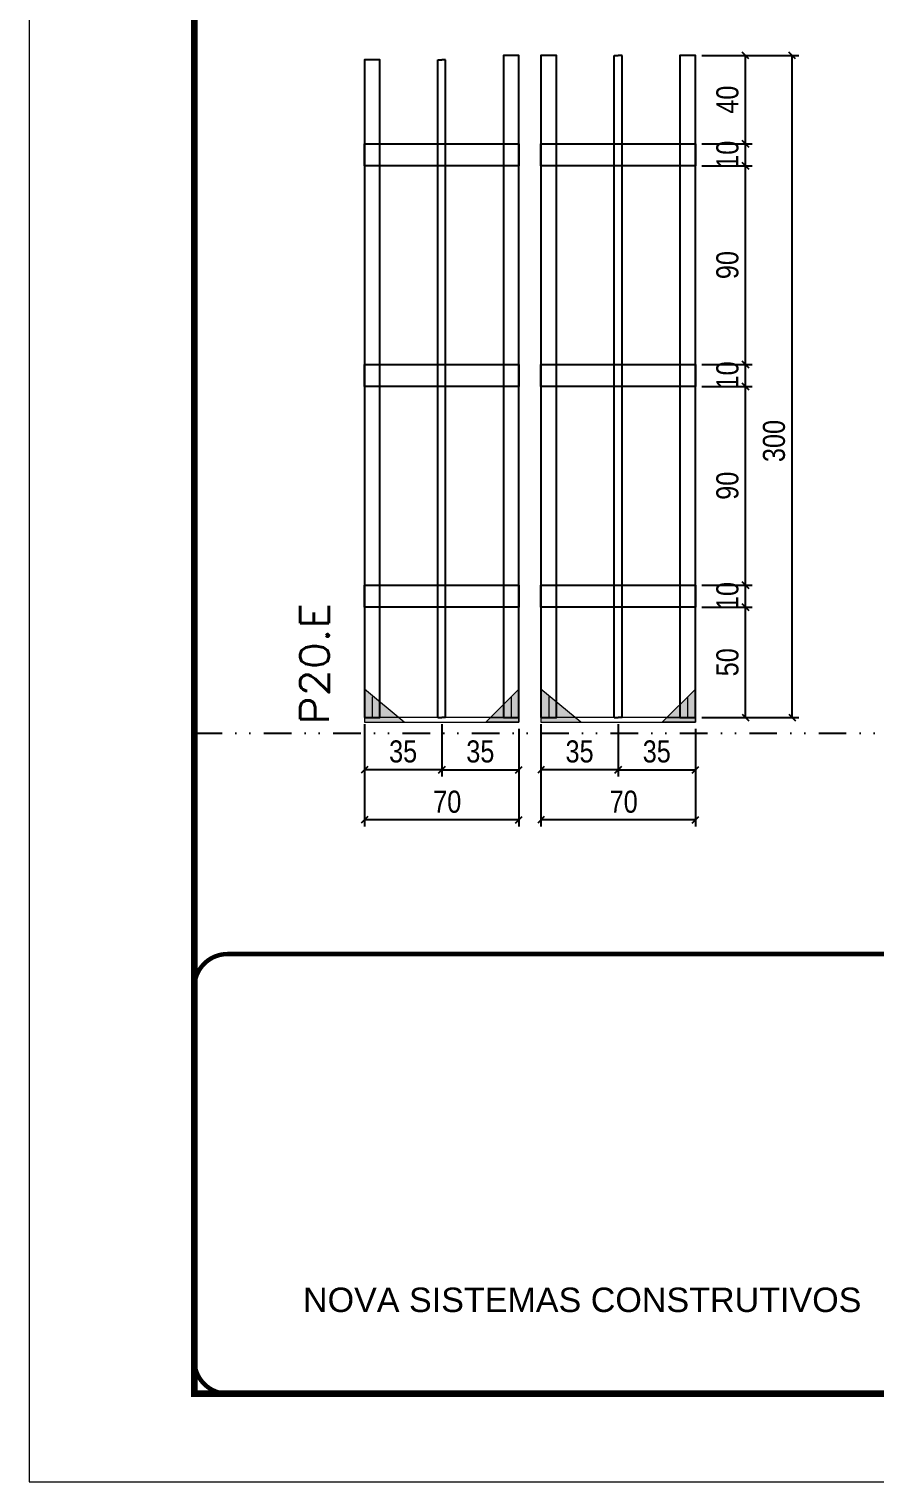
# Model space of a CAD drawing. Extents: x 14400 to 27878, y -21631 to 6985.
# Drawn here: x 14413 to 14797, y -8997 to -8338 of the extents above; entities that cross this region are included whole.
import ezdxf

# ---------------------------------------------------------------- set-up
doc = ezdxf.new("R2010")
doc.units = 0
for name, pattern in [('CONTINUO', [0]), ('DASHED', [0.75, 0.5, -0.25]), ('DIVIDE2', [0.625, 0.25, -0.125, 0, -0.125, 0, -0.125]), ('HIDDEN', [0.375, 0.25, -0.125])]:
    doc.linetypes.add(name, pattern=pattern)
for name, color, linetype in [('COTA', 241, 'Continuous'), ('Nível', 160, 'Continuous'), ('SARR_2.2x10', 60, 'Continuous'), ('SARR_3.5x7', 81, 'Continuous'), ('SARR_7x7', 40, 'Continuous')]:
    doc.layers.add(name, color=color, linetype=linetype)
for name, color, linetype, lineweight in [('Folhas', 255, 'Continuous', 9), ('Madeira', 126, 'Continuous', 18), ('Sarr 2.2x7', 40, 'Continuous', 9), ('SARRAFO DE PRESSAO', 251, 'DASHED', 9), ('Texto Seção', 7, 'Continuous', 15)]:
    doc.layers.add(name, color=color, linetype=linetype, lineweight=lineweight)
doc.styles.add('ARIAL', font='arial.ttf')
doc.styles.add('COTA TECNICA', font='techl___.ttf', dxfattribs={"height": 10})
doc.styles.add('REGUA-120', font='ROMANS.shx', dxfattribs={"height": 15})
doc.dimstyles.new('PAINEL', dxfattribs={"dimtxt": 10, "dimasz": 3, "dimexe": 3, "dimexo": 3, "dimgap": 3, "dimtad": 1, "dimdec": 1, "dimzin": 12, "dimdsep": 46, "dimtxsty": 'COTA TECNICA', "dimblk1": 'OBLIQUE', "dimblk2": 'OBLIQUE', "dimsah": 1, "dimcen": 0.9, "dimclrd": 4, "dimclre": 4, "dimclrt": 240, "dimadec": 1, "dimazin": 3, "dimtfac": 1, "dimtdec": 1, "dimtmove": 0, "dimatfit": 3, "dimfxl": 1, "dimtolj": 1, "dimtzin": 12, "dimarcsym": 0})

# ---------------------------------------------------------------- blocks, each defined once
blk = doc.blocks.new('9999999999')
at = {"color": 30, "linetype": 'CONTINUO', "const_width": 2}
blk.add_lwpolyline([(99583.98, 34230.21), (99583.98, 34414.45, 0.414214), (99568.98, 34429.45), (98228.98, 34429.45, 0.414214), (98213.98, 34414.45), (98213.98, 34245.21, 0.414214), (98228.98, 34230.21), (99583.98, 34230.21)], format="xyb", dxfattribs=at)
at = {"layer": 'Folhas'}
blk.add_lwpolyline([(98138.98, 34190.21), (99623.98, 34190.21), (99623.98, 35240.21), (98138.98, 35240.21)], close=True, dxfattribs=at)
at = {"layer": 'Folhas', "color": 30, "const_width": 3}
blk.add_lwpolyline([(98213.98, 34230.21), (99583.98, 34230.21), (99583.98, 35200.21), (98213.98, 35200.21)], close=True, dxfattribs=at)
at = {"color": 7, "linetype": 'Continuous', "ltscale": 5, "style": 'ARIAL'}
blk.add_text('NOVA SISTEMAS CONSTRUTIVOS', height=11.0592, dxfattribs=at).set_placement((98263.19, 34267.21))
blk = doc.blocks.new('_Oblique')
at = {"color": 0, "linetype": 'ByBlock', "lineweight": -2}
blk.add_line((-0.5, -0.5), (0.5, 0.5), dxfattribs=at)
blk = doc.blocks.new('*D4084')
at = {"layer": 'COTA', "color": 4, "lineweight": -2, "transparency": 16777216}
for p, q in [((14715.59, -8655.47), (14715.59, -8699.64)), ((14645.59, -8668.47), (14645.59, -8699.64)), ((14715.59, -8696.64), (14645.59, -8696.64))]:
    blk.add_line(p, q, dxfattribs=at)
at = {"layer": 'Defpoints', "color": 0, "transparency": 16777216}
for p in [(14715.59, -8652.47), (14645.59, -8665.47), (14645.59, -8696.64)]:
    blk.add_point(p, dxfattribs=at)
at = {"layer": 'COTA', "color": 4, "lineweight": -2, "transparency": 16777216, "xscale": 3, "yscale": 3, "zscale": 3, "rotation": 180}
blk.add_blockref('_Oblique', (14645.59, -8696.64), dxfattribs=at)
at = {"layer": 'COTA', "color": 4, "lineweight": -2, "transparency": 16777216, "xscale": 3, "yscale": 3, "zscale": 3}
blk.add_blockref('_Oblique', (14715.59, -8696.64), dxfattribs=at)
at = {"layer": 'COTA', "color": 240, "transparency": 16777216, "insert": (14683.09, -8688.54), "char_height": 10, "attachment_point": 5, "style": 'COTA TECNICA'}
blk.add_mtext('\\A1;70', dxfattribs=at)
blk = doc.blocks.new('*D4085')
at = {"layer": 'COTA', "color": 4, "lineweight": -2, "transparency": 16777216}
for p, q in [((14718.59, -8600.27), (14741.29, -8600.27)), ((14738.29, -8650.27), (14738.29, -8600.27)), ((14718.59, -8650.27), (14741.29, -8650.27))]:
    blk.add_line(p, q, dxfattribs=at)
at = {"layer": 'Defpoints', "color": 0, "transparency": 16777216}
for p in [(14715.59, -8600.27), (14738.29, -8600.27), (14715.59, -8650.27)]:
    blk.add_point(p, dxfattribs=at)
at = {"layer": 'COTA', "color": 4, "lineweight": -2, "transparency": 16777216, "xscale": 3, "yscale": 3, "zscale": 3}
for p, rotation in [((14738.29, -8600.27), 90), ((14738.29, -8650.27), 270)]:
    blk.add_blockref('_Oblique', p, dxfattribs=dict(at, rotation=rotation))
at = {"layer": 'COTA', "color": 240, "transparency": 16777216, "insert": (14730.18, -8625.27), "char_height": 10, "attachment_point": 5, "rotation": 90, "style": 'COTA TECNICA'}
blk.add_mtext('\\A1;50', dxfattribs=at)
blk = doc.blocks.new('*D4086')
at = {"layer": 'COTA', "color": 4, "lineweight": -2, "transparency": 16777216}
for p, q in [((14718.59, -8590.27), (14741.29, -8590.27)), ((14738.29, -8600.27), (14738.29, -8590.27)), ((14718.59, -8600.27), (14741.29, -8600.27))]:
    blk.add_line(p, q, dxfattribs=at)
at = {"layer": 'Defpoints', "color": 0, "transparency": 16777216}
for p in [(14715.59, -8590.27), (14738.29, -8590.27), (14715.59, -8600.27)]:
    blk.add_point(p, dxfattribs=at)
at = {"layer": 'COTA', "color": 4, "lineweight": -2, "transparency": 16777216, "xscale": 3, "yscale": 3, "zscale": 3}
for p, rotation in [((14738.29, -8590.27), 90), ((14738.29, -8600.27), 270)]:
    blk.add_blockref('_Oblique', p, dxfattribs=dict(at, rotation=rotation))
at = {"layer": 'COTA', "color": 240, "transparency": 16777216, "insert": (14730.18, -8595.27), "char_height": 10, "attachment_point": 5, "rotation": 90, "style": 'COTA TECNICA'}
blk.add_mtext('\\A1;10', dxfattribs=at)
blk = doc.blocks.new('*D4087')
at = {"layer": 'COTA', "color": 4, "lineweight": -2, "transparency": 16777216}
for p, q in [((14718.59, -8500.27), (14741.29, -8500.27)), ((14738.29, -8590.27), (14738.29, -8500.27)), ((14718.59, -8590.27), (14741.29, -8590.27))]:
    blk.add_line(p, q, dxfattribs=at)
at = {"layer": 'Defpoints', "color": 0, "transparency": 16777216}
for p in [(14715.59, -8500.27), (14738.29, -8500.27), (14715.59, -8590.27)]:
    blk.add_point(p, dxfattribs=at)
at = {"layer": 'COTA', "color": 4, "lineweight": -2, "transparency": 16777216, "xscale": 3, "yscale": 3, "zscale": 3}
for p, rotation in [((14738.29, -8500.27), 90), ((14738.29, -8590.27), 270)]:
    blk.add_blockref('_Oblique', p, dxfattribs=dict(at, rotation=rotation))
at = {"layer": 'COTA', "color": 240, "transparency": 16777216, "insert": (14730.16, -8545.27), "char_height": 10, "attachment_point": 5, "rotation": 90, "style": 'COTA TECNICA'}
blk.add_mtext('\\A1;90', dxfattribs=at)
blk = doc.blocks.new('*D4088')
at = {"layer": 'COTA', "color": 4, "lineweight": -2, "transparency": 16777216}
for p, q in [((14718.59, -8490.27), (14741.29, -8490.27)), ((14738.29, -8500.27), (14738.29, -8490.27)), ((14718.59, -8500.27), (14741.29, -8500.27))]:
    blk.add_line(p, q, dxfattribs=at)
at = {"layer": 'Defpoints', "color": 0, "transparency": 16777216}
for p in [(14715.59, -8490.27), (14738.29, -8490.27), (14715.59, -8500.27)]:
    blk.add_point(p, dxfattribs=at)
at = {"layer": 'COTA', "color": 4, "lineweight": -2, "transparency": 16777216, "xscale": 3, "yscale": 3, "zscale": 3}
for p, rotation in [((14738.29, -8490.27), 90), ((14738.29, -8500.27), 270)]:
    blk.add_blockref('_Oblique', p, dxfattribs=dict(at, rotation=rotation))
at = {"layer": 'COTA', "color": 240, "transparency": 16777216, "insert": (14730.18, -8495.27), "char_height": 10, "attachment_point": 5, "rotation": 90, "style": 'COTA TECNICA'}
blk.add_mtext('\\A1;10', dxfattribs=at)
blk = doc.blocks.new('*D4089')
at = {"layer": 'COTA', "color": 4, "lineweight": -2, "transparency": 16777216}
for p, q in [((14718.59, -8350.3), (14762.5, -8350.3)), ((14759.5, -8650.3), (14759.5, -8350.3)), ((14718.59, -8650.3), (14762.5, -8650.3))]:
    blk.add_line(p, q, dxfattribs=at)
at = {"layer": 'Defpoints', "color": 0, "transparency": 16777216}
for p in [(14715.59, -8350.3), (14759.5, -8350.3), (14715.59, -8650.3)]:
    blk.add_point(p, dxfattribs=at)
at = {"layer": 'COTA', "color": 4, "lineweight": -2, "transparency": 16777216, "xscale": 3, "yscale": 3, "zscale": 3}
for p, rotation in [((14759.5, -8350.3), 90), ((14759.5, -8650.3), 270)]:
    blk.add_blockref('_Oblique', p, dxfattribs=dict(at, rotation=rotation))
at = {"layer": 'COTA', "color": 240, "transparency": 16777216, "insert": (14751.28, -8525), "char_height": 10, "attachment_point": 5, "rotation": 90, "style": 'COTA TECNICA'}
blk.add_mtext('\\A1;300', dxfattribs=at)
blk = doc.blocks.new('*D4076')
at = {"layer": 'COTA', "color": 4, "lineweight": -2, "transparency": 16777216}
for p, q in [((14635.59, -8655.47), (14635.59, -8699.64)), ((14565.59, -8668.47), (14565.59, -8699.64)), ((14635.59, -8696.64), (14565.59, -8696.64))]:
    blk.add_line(p, q, dxfattribs=at)
at = {"layer": 'Defpoints', "color": 0, "transparency": 16777216}
for p in [(14635.59, -8652.47), (14565.59, -8665.47), (14565.59, -8696.64)]:
    blk.add_point(p, dxfattribs=at)
at = {"layer": 'COTA', "color": 4, "lineweight": -2, "transparency": 16777216, "xscale": 3, "yscale": 3, "zscale": 3, "rotation": 180}
blk.add_blockref('_Oblique', (14565.59, -8696.64), dxfattribs=at)
at = {"layer": 'COTA', "color": 4, "lineweight": -2, "transparency": 16777216, "xscale": 3, "yscale": 3, "zscale": 3}
blk.add_blockref('_Oblique', (14635.59, -8696.64), dxfattribs=at)
at = {"layer": 'COTA', "color": 240, "transparency": 16777216, "insert": (14603.09, -8688.54), "char_height": 10, "attachment_point": 5, "style": 'COTA TECNICA'}
blk.add_mtext('\\A1;70', dxfattribs=at)
blk = doc.blocks.new('*D4077')
at = {"layer": 'COTA', "color": 4, "lineweight": -2, "transparency": 16777216}
for p, q in [((14565.59, -8653.27), (14565.59, -8676.97)), ((14600.59, -8653.27), (14600.59, -8676.97)), ((14600.59, -8673.97), (14565.59, -8673.97))]:
    blk.add_line(p, q, dxfattribs=at)
at = {"layer": 'Defpoints', "color": 0, "transparency": 16777216}
for p in [(14565.59, -8650.27), (14600.59, -8650.27), (14565.59, -8673.97)]:
    blk.add_point(p, dxfattribs=at)
at = {"layer": 'COTA', "color": 4, "lineweight": -2, "transparency": 16777216, "xscale": 3, "yscale": 3, "zscale": 3, "rotation": 180}
blk.add_blockref('_Oblique', (14565.59, -8673.97), dxfattribs=at)
at = {"layer": 'COTA', "color": 4, "lineweight": -2, "transparency": 16777216, "xscale": 3, "yscale": 3, "zscale": 3}
blk.add_blockref('_Oblique', (14600.59, -8673.97), dxfattribs=at)
at = {"layer": 'COTA', "color": 240, "transparency": 16777216, "insert": (14583.09, -8665.75), "char_height": 10, "attachment_point": 5, "style": 'COTA TECNICA'}
blk.add_mtext('\\A1;35', dxfattribs=at)
blk = doc.blocks.new('*D4078')
at = {"layer": 'COTA', "color": 4, "lineweight": -2, "transparency": 16777216}
for p, q in [((14718.59, -8400.27), (14741.29, -8400.27)), ((14738.29, -8490.3), (14738.29, -8400.27)), ((14718.59, -8490.3), (14741.29, -8490.3))]:
    blk.add_line(p, q, dxfattribs=at)
at = {"layer": 'Defpoints', "color": 0, "transparency": 16777216}
for p in [(14715.59, -8400.27), (14738.29, -8400.27), (14715.59, -8490.3)]:
    blk.add_point(p, dxfattribs=at)
at = {"layer": 'COTA', "color": 4, "lineweight": -2, "transparency": 16777216, "xscale": 3, "yscale": 3, "zscale": 3}
for p, rotation in [((14738.29, -8400.27), 90), ((14738.29, -8490.3), 270)]:
    blk.add_blockref('_Oblique', p, dxfattribs=dict(at, rotation=rotation))
at = {"layer": 'COTA', "color": 240, "transparency": 16777216, "insert": (14730.16, -8445.28), "char_height": 10, "attachment_point": 5, "rotation": 90, "style": 'COTA TECNICA'}
blk.add_mtext('\\A1;90', dxfattribs=at)
blk = doc.blocks.new('*D4079')
at = {"layer": 'COTA', "color": 4, "lineweight": -2, "transparency": 16777216}
for p, q in [((14718.59, -8390.27), (14741.29, -8390.27)), ((14738.29, -8400.27), (14738.29, -8390.27)), ((14718.59, -8400.27), (14741.29, -8400.27))]:
    blk.add_line(p, q, dxfattribs=at)
at = {"layer": 'Defpoints', "color": 0, "transparency": 16777216}
for p in [(14715.59, -8390.27), (14738.29, -8390.27), (14715.59, -8400.27)]:
    blk.add_point(p, dxfattribs=at)
at = {"layer": 'COTA', "color": 4, "lineweight": -2, "transparency": 16777216, "xscale": 3, "yscale": 3, "zscale": 3}
for p, rotation in [((14738.29, -8390.27), 90), ((14738.29, -8400.27), 270)]:
    blk.add_blockref('_Oblique', p, dxfattribs=dict(at, rotation=rotation))
at = {"layer": 'COTA', "color": 240, "transparency": 16777216, "insert": (14730.18, -8395.27), "char_height": 10, "attachment_point": 5, "rotation": 90, "style": 'COTA TECNICA'}
blk.add_mtext('\\A1;10', dxfattribs=at)
blk = doc.blocks.new('*D4080')
at = {"layer": 'COTA', "color": 4, "lineweight": -2, "transparency": 16777216}
for p, q in [((14718.59, -8350.3), (14741.29, -8350.3)), ((14738.29, -8390.3), (14738.29, -8350.3)), ((14718.59, -8390.3), (14741.29, -8390.3))]:
    blk.add_line(p, q, dxfattribs=at)
at = {"layer": 'Defpoints', "color": 0, "transparency": 16777216}
for p in [(14715.59, -8350.3), (14738.29, -8350.3), (14715.59, -8390.3)]:
    blk.add_point(p, dxfattribs=at)
at = {"layer": 'COTA', "color": 4, "lineweight": -2, "transparency": 16777216, "xscale": 3, "yscale": 3, "zscale": 3}
for p, rotation in [((14738.29, -8350.3), 90), ((14738.29, -8390.3), 270)]:
    blk.add_blockref('_Oblique', p, dxfattribs=dict(at, rotation=rotation))
at = {"layer": 'COTA', "color": 240, "transparency": 16777216, "insert": (14730.18, -8370.3), "char_height": 10, "attachment_point": 5, "rotation": 90, "style": 'COTA TECNICA'}
blk.add_mtext('\\A1;40', dxfattribs=at)
blk = doc.blocks.new('*D4081')
at = {"layer": 'COTA', "color": 4, "lineweight": -2, "transparency": 16777216}
for p, q in [((14645.59, -8653.27), (14645.59, -8676.97)), ((14680.59, -8653.27), (14680.59, -8676.97)), ((14680.59, -8673.97), (14645.59, -8673.97))]:
    blk.add_line(p, q, dxfattribs=at)
at = {"layer": 'Defpoints', "color": 0, "transparency": 16777216}
for p in [(14645.59, -8650.27), (14680.59, -8650.27), (14645.59, -8673.97)]:
    blk.add_point(p, dxfattribs=at)
at = {"layer": 'COTA', "color": 4, "lineweight": -2, "transparency": 16777216, "xscale": 3, "yscale": 3, "zscale": 3, "rotation": 180}
blk.add_blockref('_Oblique', (14645.59, -8673.97), dxfattribs=at)
at = {"layer": 'COTA', "color": 4, "lineweight": -2, "transparency": 16777216, "xscale": 3, "yscale": 3, "zscale": 3}
blk.add_blockref('_Oblique', (14680.59, -8673.97), dxfattribs=at)
at = {"layer": 'COTA', "color": 240, "transparency": 16777216, "insert": (14663.09, -8665.75), "char_height": 10, "attachment_point": 5, "style": 'COTA TECNICA'}
blk.add_mtext('\\A1;35', dxfattribs=at)
blk = doc.blocks.new('*D4082')
at = {"layer": 'COTA', "color": 4, "lineweight": -2, "transparency": 16777216}
for p, q in [((14600.59, -8653.27), (14600.59, -8676.97)), ((14635.59, -8655.47), (14635.59, -8676.97)), ((14600.59, -8673.97), (14635.59, -8673.97))]:
    blk.add_line(p, q, dxfattribs=at)
at = {"layer": 'Defpoints', "color": 0, "transparency": 16777216}
for p in [(14600.59, -8650.27), (14635.59, -8652.47), (14635.59, -8673.97)]:
    blk.add_point(p, dxfattribs=at)
at = {"layer": 'COTA', "color": 4, "lineweight": -2, "transparency": 16777216, "xscale": 3, "yscale": 3, "zscale": 3, "rotation": 180}
blk.add_blockref('_Oblique', (14600.59, -8673.97), dxfattribs=at)
at = {"layer": 'COTA', "color": 4, "lineweight": -2, "transparency": 16777216, "xscale": 3, "yscale": 3, "zscale": 3}
blk.add_blockref('_Oblique', (14635.59, -8673.97), dxfattribs=at)
at = {"layer": 'COTA', "color": 240, "transparency": 16777216, "insert": (14618.09, -8665.75), "char_height": 10, "attachment_point": 5, "style": 'COTA TECNICA'}
blk.add_mtext('\\A1;35', dxfattribs=at)
blk = doc.blocks.new('*D4083')
at = {"layer": 'COTA', "color": 4, "lineweight": -2, "transparency": 16777216}
for p, q in [((14680.59, -8653.27), (14680.59, -8676.97)), ((14715.59, -8655.47), (14715.59, -8676.97)), ((14680.59, -8673.97), (14715.59, -8673.97))]:
    blk.add_line(p, q, dxfattribs=at)
at = {"layer": 'Defpoints', "color": 0, "transparency": 16777216}
for p in [(14680.59, -8650.27), (14715.59, -8652.47), (14715.59, -8673.97)]:
    blk.add_point(p, dxfattribs=at)
at = {"layer": 'COTA', "color": 4, "lineweight": -2, "transparency": 16777216, "xscale": 3, "yscale": 3, "zscale": 3, "rotation": 180}
blk.add_blockref('_Oblique', (14680.59, -8673.97), dxfattribs=at)
at = {"layer": 'COTA', "color": 4, "lineweight": -2, "transparency": 16777216, "xscale": 3, "yscale": 3, "zscale": 3}
blk.add_blockref('_Oblique', (14715.59, -8673.97), dxfattribs=at)
at = {"layer": 'COTA', "color": 240, "transparency": 16777216, "insert": (14698.09, -8665.75), "char_height": 10, "attachment_point": 5, "style": 'COTA TECNICA'}
blk.add_mtext('\\A1;35', dxfattribs=at)

msp = doc.modelspace()

# ---------------------------------------------------------------- hatches: boundary and pattern name
at = {"layer": 'Madeira'}
h = msp.add_hatch(color=252, dxfattribs=at)
h.dxf.hatch_style = 2
h.paths.add_polyline_path([(14565.59, -8637.47), (14565.59, -8652.47), (14583.59, -8652.47)])
h = msp.add_hatch(color=252, dxfattribs=at)
h.dxf.hatch_style = 2
h.paths.add_polyline_path([(14635.59, -8637.47), (14635.59, -8652.47), (14620.59, -8652.47)])
h = msp.add_hatch(color=252, dxfattribs=at)
h.dxf.hatch_style = 2
h.paths.add_polyline_path([(14645.59, -8637.47), (14645.59, -8652.47), (14663.59, -8652.47)])
h = msp.add_hatch(color=252, dxfattribs=at)
h.dxf.hatch_style = 2
h.paths.add_polyline_path([(14715.59, -8637.47), (14715.59, -8652.47), (14700.59, -8652.47)])

# ---------------------------------------------------------------- linework, layer by layer
at = {"layer": 'Madeira', "color": 1, "linetype": 'HIDDEN'}
for p, q in [((14569.09, -8640.97), (14569.09, -8650.27)), ((14569.09, -8640.97), (14569.09, -8650.27)), ((14572.59, -8644.47), (14572.59, -8650.27)), ((14632.09, -8640.97), (14632.09, -8650.27)), ((14632.09, -8640.97), (14632.09, -8650.27)), ((14649.09, -8640.97), (14649.09, -8650.27)), ((14649.09, -8640.97), (14649.09, -8650.27)), ((14652.59, -8644.47), (14652.59, -8650.27)), ((14712.09, -8640.97), (14712.09, -8650.27)), ((14712.09, -8640.97), (14712.09, -8650.27)), ((14575.42, -8650.27), (14565.59, -8650.27)), ((14575.42, -8650.27), (14565.59, -8650.27)), ((14581.39, -8650.27), (14565.59, -8650.27)), ((14622.79, -8650.27), (14635.59, -8650.27)), ((14625.76, -8650.27), (14635.59, -8650.27)), ((14625.76, -8650.27), (14635.59, -8650.27)), ((14655.42, -8650.27), (14645.59, -8650.27)), ((14655.42, -8650.27), (14645.59, -8650.27)), ((14661.39, -8650.27), (14645.59, -8650.27)), ((14702.79, -8650.27), (14715.59, -8650.27)), ((14705.76, -8650.27), (14715.59, -8650.27)), ((14705.76, -8650.27), (14715.59, -8650.27))]:
    msp.add_line(p, q, dxfattribs=at)
at = {"layer": 'Madeira'}
for p, q in [((14565.59, -8650.27), (14565.59, -8652.47)), ((14565.59, -8650.27), (14565.59, -8652.47)), ((14565.59, -8650.27), (14565.59, -8652.47)), ((14645.59, -8650.27), (14645.59, -8652.47)), ((14645.59, -8650.27), (14645.59, -8652.47)), ((14645.59, -8650.27), (14645.59, -8652.47))]:
    msp.add_line(p, q, dxfattribs=at)
at = {"layer": 'Madeira', "color": 0}
for points in [[(14565.59, -8637.47), (14565.59, -8652.47), (14583.59, -8652.47), (14565.59, -8637.47)], [(14635.59, -8637.47), (14635.59, -8652.47), (14620.59, -8652.47), (14635.59, -8637.47)], [(14645.59, -8637.47), (14645.59, -8652.47), (14663.59, -8652.47), (14645.59, -8637.47)], [(14715.59, -8637.47), (14715.59, -8652.47), (14700.59, -8652.47), (14715.59, -8637.47)]]:
    msp.add_lwpolyline(points, dxfattribs=at)
at = {"layer": 'Nível', "color": 4, "linetype": 'DIVIDE2', "ltscale": 50}
msp.add_line((14488.47, -8657.47), (15858.47, -8657.47), dxfattribs=at)
at = {"layer": 'Sarr 2.2x7'}
for points in [[(14635.59, -8650.27), (14565.59, -8650.27), (14565.59, -8652.47), (14635.59, -8652.47)], [(14715.59, -8650.27), (14645.59, -8650.27), (14645.59, -8652.47), (14715.59, -8652.47)]]:
    msp.add_lwpolyline(points, close=True, dxfattribs=at)
at = {"layer": 'SARR_2.2x10'}
for points in [[(14565.59, -8390.3), (14635.59, -8390.3), (14635.59, -8400.3), (14565.59, -8400.3)], [(14645.59, -8390.3), (14715.59, -8390.3), (14715.59, -8400.3), (14645.59, -8400.3)], [(14565.59, -8490.3), (14635.59, -8490.3), (14635.59, -8500.3), (14565.59, -8500.3)], [(14645.59, -8490.3), (14715.59, -8490.3), (14715.59, -8500.3), (14645.59, -8500.3)], [(14565.59, -8590.3), (14635.59, -8590.3), (14635.59, -8600.3), (14565.59, -8600.3)], [(14645.59, -8590.3), (14715.59, -8590.3), (14715.59, -8600.3), (14645.59, -8600.3)]]:
    msp.add_lwpolyline(points, close=True, dxfattribs=at)
at = {"layer": 'SARR_3.5x7'}
for p, q in [((14598.84, -8650.27), (14598.84, -8352.25)), ((14598.84, -8352.25), (14600.59, -8352.25)), ((14602.34, -8352.25), (14600.59, -8352.25)), ((14602.34, -8650.27), (14602.34, -8352.25)), ((14678.84, -8650.27), (14678.84, -8350.3)), ((14678.84, -8350.3), (14680.59, -8350.3)), ((14682.34, -8350.3), (14680.59, -8350.3)), ((14682.34, -8650.27), (14682.34, -8350.3)), ((14598.84, -8650.27), (14600.59, -8650.27)), ((14602.34, -8650.27), (14600.59, -8650.27)), ((14678.84, -8650.27), (14680.59, -8650.27)), ((14682.34, -8650.27), (14680.59, -8650.27))]:
    msp.add_line(p, q, dxfattribs=at)
at = {"layer": 'SARR_7x7'}
for points in [[(14565.59, -8650.27), (14572.59, -8650.27), (14572.59, -8352.25), (14565.59, -8352.25)], [(14628.59, -8650.27), (14635.59, -8650.27), (14635.59, -8350.3), (14628.59, -8350.3)], [(14645.59, -8650.27), (14652.59, -8650.27), (14652.59, -8350.3), (14645.59, -8350.3)], [(14708.59, -8650.27), (14715.59, -8650.27), (14715.59, -8350.3), (14708.59, -8350.3)]]:
    msp.add_lwpolyline(points, close=True, dxfattribs=at)

# ---------------------------------------------------------------- block references
at = {"layer": 'SARRAFO DE PRESSAO', "color": 6, "linetype": 'ByBlock'}
msp.add_blockref('9999999999', (-83725.51, -43186.95), dxfattribs=at)

# ---------------------------------------------------------------- texts
at = {"layer": 'Texto Seção', "style": 'REGUA-120', "width": 1.1}
msp.add_text('P20.E', height=13, rotation=90, dxfattribs=at).set_placement((14549.45, -8653.58))

# ---------------------------------------------------------------- dimensions: what is measured, and where the dimension line sits
at = {"layer": 'COTA'}
for base, p1, p2, angle, picture, middle in [((14759.5, -8350.3), (14715.59, -8650.3), (14715.59, -8350.3), 90, '*D4089', (14759.5, -8525)), ((14738.29, -8390.27), (14715.59, -8400.27), (14715.59, -8390.27), 90, '*D4079', (14738.29, -8395.27)), ((14738.29, -8490.27), (14715.59, -8500.27), (14715.59, -8490.27), 90, '*D4088', (14738.29, -8495.27)), ((14738.29, -8590.27), (14715.59, -8600.27), (14715.59, -8590.27), 90, '*D4086', (14738.29, -8595.27)), ((14565.59, -8696.64), (14635.59, -8652.47), (14565.59, -8665.47), 180, '*D4076', (14603.09, -8696.64)), ((14645.59, -8696.64), (14715.59, -8652.47), (14645.59, -8665.47), 180, '*D4084', (14683.09, -8696.64))]:
    dim = msp.add_linear_dim(base=base, p1=p1, p2=p2, angle=angle, dimstyle='PAINEL', override={"dimtmove": 1}, dxfattribs=at)
    dim.commit()
    dim.dimension.update_dxf_attribs({"geometry": picture, "text_midpoint": middle, "dimtype": 160})
dim = msp.add_linear_dim(base=(14738.29, -8350.3), p1=(14715.59, -8390.3), p2=(14715.59, -8350.3), angle=90, dimstyle='PAINEL', dxfattribs=at)
dim.commit()
dim.dimension.update_dxf_attribs({"geometry": '*D4080', "text_midpoint": (14730.18, -8370.3)})
for base, p1, p2, angle, picture, middle in [((14738.29, -8400.27), (14715.59, -8490.3), (14715.59, -8400.27), 90, '*D4078', (14730.16, -8445.28)), ((14738.29, -8500.27), (14715.59, -8590.27), (14715.59, -8500.27), 90, '*D4087', (14730.16, -8545.27)), ((14738.29, -8600.27), (14715.59, -8650.27), (14715.59, -8600.27), 90, '*D4085', (14730.18, -8625.27)), ((14565.59, -8673.97), (14600.59, -8650.27), (14565.59, -8650.27), 180, '*D4077', (14583.09, -8665.75)), ((14645.59, -8673.97), (14680.59, -8650.27), (14645.59, -8650.27), 180, '*D4081', (14663.09, -8665.75))]:
    dim = msp.add_linear_dim(base=base, p1=p1, p2=p2, angle=angle, dimstyle='PAINEL', override={"dimtmove": 1}, dxfattribs=at)
    dim.commit()
    dim.dimension.update_dxf_attribs({"geometry": picture, "text_midpoint": middle})
for base, p1, p2, picture, middle in [((14635.59, -8673.97), (14600.59, -8650.27), (14635.59, -8652.47), '*D4082', (14618.09, -8665.75)), ((14715.59, -8673.97), (14680.59, -8650.27), (14715.59, -8652.47), '*D4083', (14698.09, -8665.75))]:
    dim = msp.add_linear_dim(base=base, p1=p1, p2=p2, dimstyle='PAINEL', dxfattribs=at)
    dim.commit()
    dim.dimension.update_dxf_attribs({"geometry": picture, "text_midpoint": middle})

doc.saveas('drawing.dxf')
